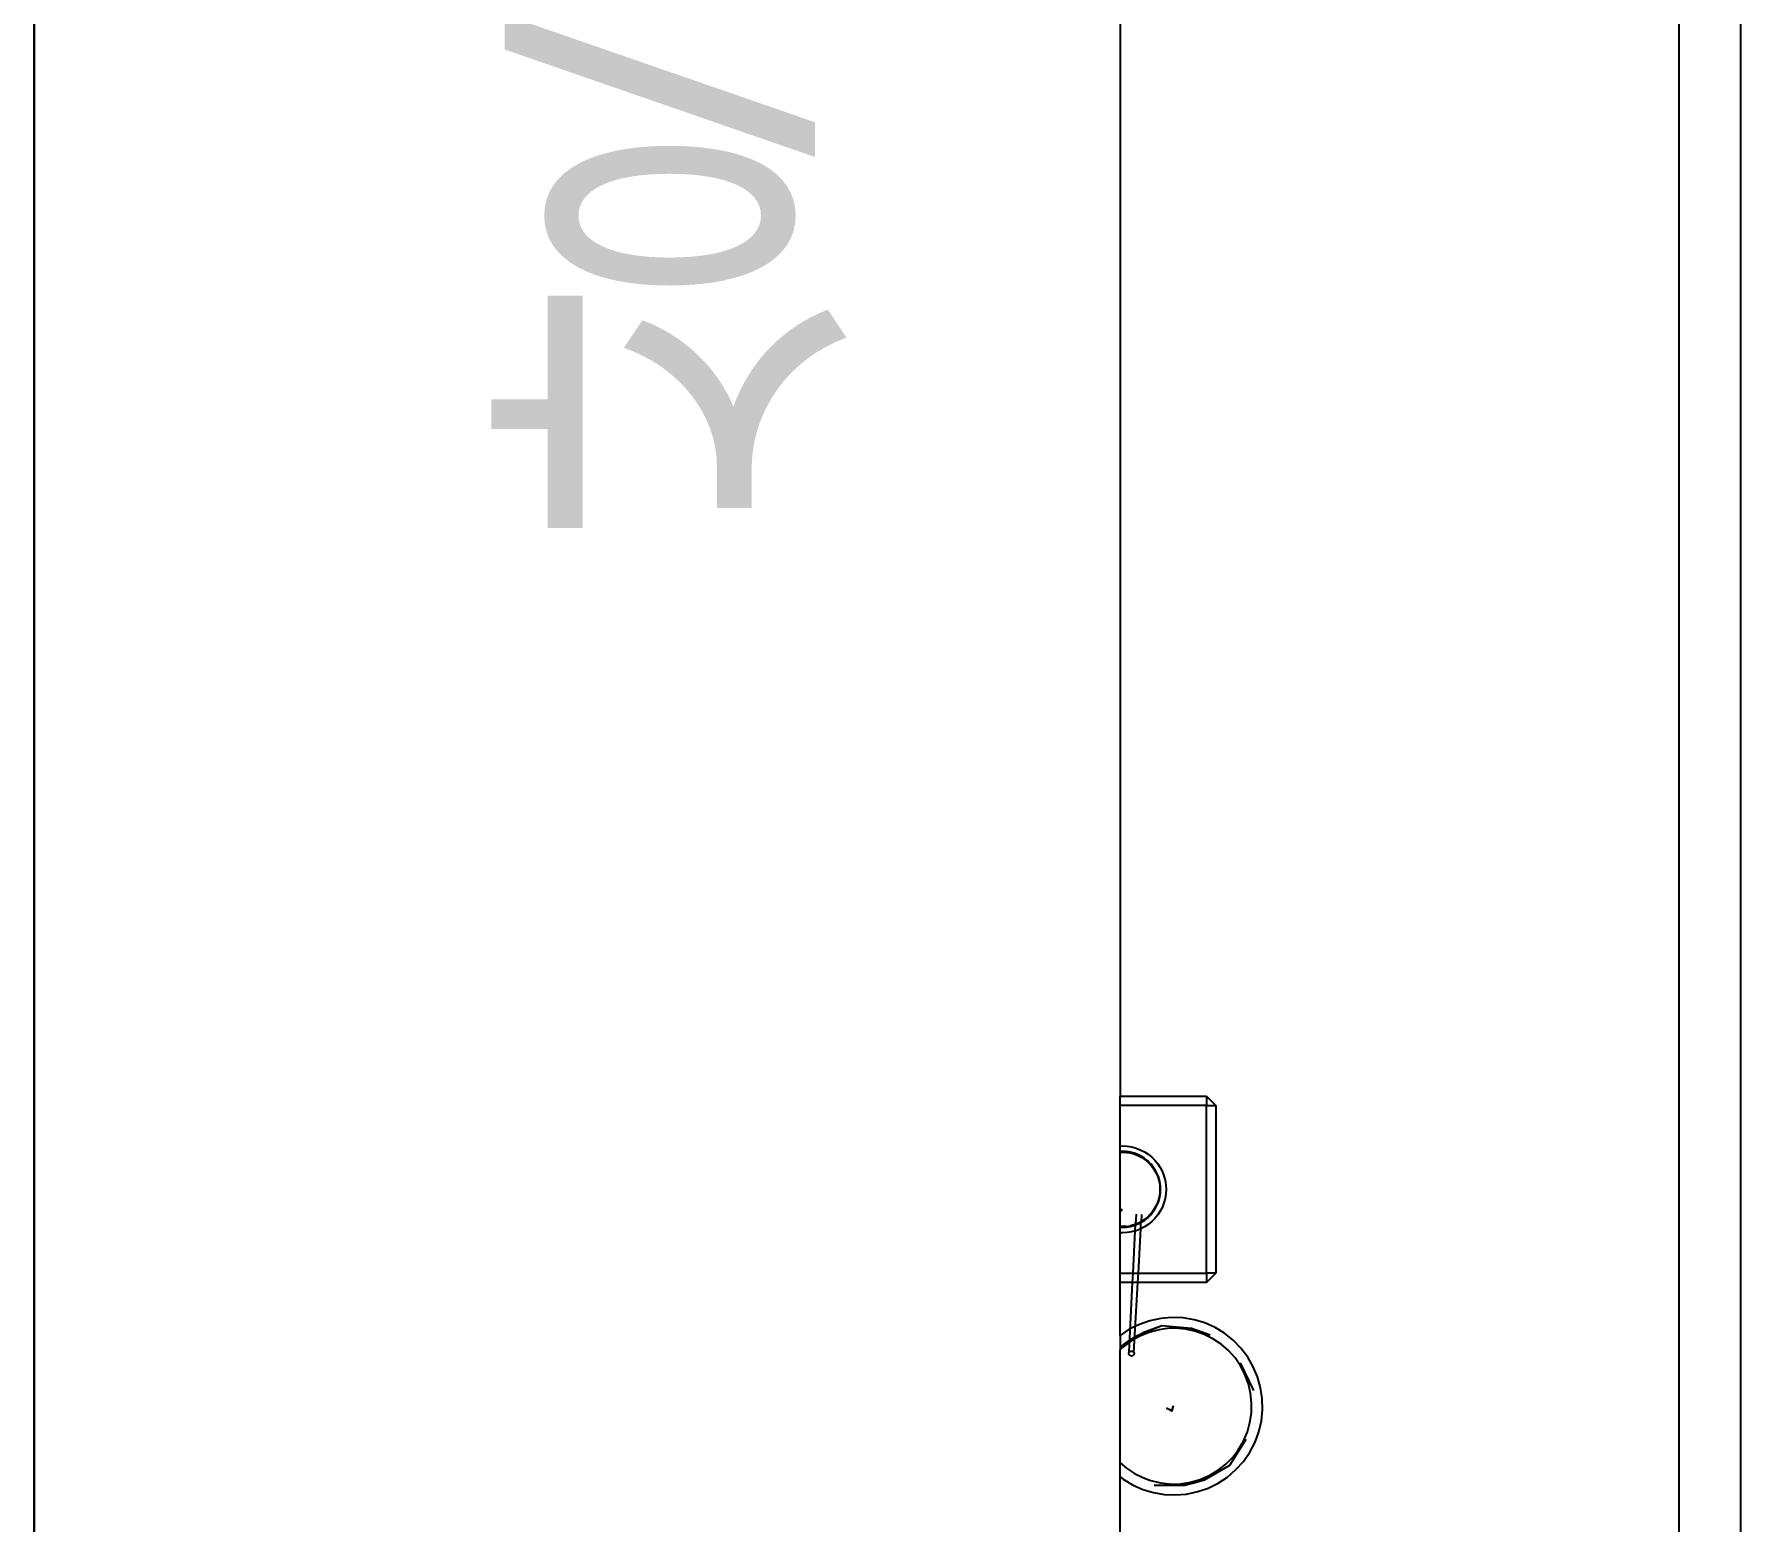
# Model space of a CAD drawing. Header units: millimetres. Extents: x -41292 to 298682, y -22072 to 33155.
# Drawn here: x 29135 to 29685, y -10870 to -10390 of the extents above; entities that cross this region are included whole.
import ezdxf

# ---------------------------------------------------------------- set-up
doc = ezdxf.new("R2010")
doc.units = ezdxf.units.MM
doc.layers.add('0-ELC TEXT', color=7, linetype='Continuous')
doc.layers.add('벽1', color=2, linetype='Continuous')
doc.styles.add('코레일둥고', font='@Microsoft JhengHei Light.ttf')

# ---------------------------------------------------------------- blocks, each defined once
blk = doc.blocks.new('rmfnasesx')
for p, q in [((56597.95, 1753.01), (56597.95, 6581.35)), ((56947.95, 6002.8), (56947.95, 4779.63)), ((57127.95, 6002.8), (57127.95, 4267.18)), ((57147.95, 4267.18), (57147.95, 6002.8)), ((56947.95, 4779.63), (56975.73, 4779.63)), ((56947.95, 4776.63), (56947.95, 4779.63)), ((56975.73, 4779.63), (56975.73, 4776.63)), ((56975.73, 4779.63), (56978.73, 4776.63)), ((56975.73, 4776.63), (56947.95, 4776.63)), ((56947.95, 4763.59), (56947.95, 4776.63)), ((56975.73, 4776.63), (56978.73, 4776.63)), ((56975.73, 4773.63), (56975.73, 4776.63)), ((56978.73, 4776.63), (56978.73, 4722.63)), ((56975.73, 4725.63), (56975.73, 4773.63)), ((56947.95, 4763.59), (56948.73, 4763.63)), ((56947.95, 4761.81), (56947.95, 4763.59)), ((56948.73, 4763.63), (56950.19, 4763.56)), ((56950.19, 4763.56), (56951.64, 4763.33)), ((56951.64, 4763.33), (56953.05, 4762.95)), ((56948.73, 4761.85), (56947.95, 4761.81)), ((56947.95, 4761.59), (56947.95, 4761.81)), ((56947.95, 4761.59), (56948.73, 4761.63)), ((56947.95, 4742.39), (56947.95, 4761.59)), ((56950, 4761.78), (56948.73, 4761.85)), ((56948.73, 4761.63), (56949.98, 4761.56)), ((56949.98, 4761.56), (56951.22, 4761.37)), ((56951.27, 4761.58), (56950, 4761.78)), ((56951.22, 4761.37), (56952.44, 4761.04)), ((56952.5, 4761.25), (56951.27, 4761.58)), ((56952.44, 4761.04), (56953.61, 4760.59)), ((56953.7, 4760.79), (56952.5, 4761.25)), ((56953.05, 4762.95), (56954.42, 4762.42)), ((56953.61, 4760.59), (56954.04, 4760.37)), ((56954.05, 4760.61), (56953.7, 4760.79)), ((56954.04, 4760.37), (56954.05, 4760.61)), ((56954.04, 4760.37), (56954.73, 4760.02)), ((56954.84, 4760.21), (56954.05, 4760.61)), ((56954.42, 4762.42), (56955.73, 4761.76)), ((56954.73, 4760.02), (56955.7, 4759.39)), ((56955.72, 4759.64), (56954.84, 4760.21)), ((56955.7, 4759.39), (56955.72, 4759.64)), ((56955.7, 4759.39), (56955.78, 4759.34)), ((56955.91, 4759.51), (56955.72, 4759.64)), ((56955.73, 4761.76), (56956.96, 4760.96)), ((56955.78, 4759.34), (56956.43, 4758.81)), ((56956.54, 4759), (56955.91, 4759.51)), ((56956.43, 4758.81), (56956.54, 4759)), ((56956.43, 4758.81), (56956.59, 4758.68)), ((56956.76, 4758.83), (56956.54, 4759)), ((56956.59, 4758.68), (56956.76, 4758.83)), ((56956.59, 4758.68), (56956.76, 4758.55)), ((56956.9, 4758.71), (56956.76, 4758.83)), ((56956.76, 4758.55), (56957.64, 4757.66)), ((56957.81, 4757.8), (56956.9, 4758.71)), ((56956.96, 4760.96), (56958.1, 4760.04)), ((56957.64, 4757.66), (56957.69, 4757.6)), ((56957.69, 4757.6), (56957.81, 4757.8)), ((56957.69, 4757.6), (56957.81, 4757.46)), ((56957.97, 4757.61), (56957.81, 4757.8)), ((56957.81, 4757.46), (56957.97, 4757.61)), ((56958.61, 4756.81), (56957.97, 4757.61)), ((56958.1, 4760.04), (56959.13, 4759)), ((56959.13, 4759), (56960.06, 4757.86)), ((56960.06, 4757.86), (56960.85, 4756.63)), ((56957.81, 4757.46), (56958.43, 4756.68)), ((56958.43, 4756.68), (56959.12, 4755.63)), ((56959.31, 4755.74), (56958.61, 4756.81)), ((56959.12, 4755.63), (56959.69, 4754.51)), ((56959.89, 4754.6), (56959.31, 4755.74)), ((56959.69, 4754.51), (56960.14, 4753.34)), ((56960.35, 4753.41), (56959.89, 4754.6)), ((56960.14, 4753.34), (56960.46, 4752.13)), ((56960.68, 4752.17), (56960.35, 4753.41)), ((56960.46, 4752.13), (56960.66, 4750.88)), ((56960.88, 4750.91), (56960.68, 4752.17)), ((56960.85, 4756.63), (56961.52, 4755.33)), ((56961.52, 4755.33), (56962.04, 4753.96)), ((56962.04, 4753.96), (56962.42, 4752.54)), ((56962.42, 4752.54), (56962.65, 4751.09)), ((56960.46, 4747.14), (56960.14, 4745.92)), ((56960.35, 4745.86), (56960.68, 4747.09)), ((56960.66, 4748.38), (56960.46, 4747.14)), ((56960.66, 4750.88), (56960.73, 4749.63)), ((56960.73, 4749.63), (56960.66, 4748.38)), ((56960.68, 4747.09), (56960.88, 4748.35)), ((56960.94, 4749.63), (56960.88, 4750.91)), ((56960.88, 4748.35), (56960.94, 4749.63)), ((56962.42, 4746.72), (56962.04, 4745.3)), ((56962.65, 4748.17), (56962.42, 4746.72)), ((56962.65, 4751.09), (56962.73, 4749.63)), ((56962.73, 4749.63), (56962.65, 4748.17)), ((56947.95, 4742.39), (56948.56, 4743.34)), ((56947.95, 4737.67), (56947.95, 4742.39)), ((56953.05, 4741.59), (56952.89, 4738.39)), ((56954.77, 4741.51), (56954.65, 4739.2)), ((56957.64, 4741.6), (56956.76, 4740.71)), ((56956.9, 4740.55), (56957.81, 4741.46)), ((56958.43, 4742.58), (56957.64, 4741.6)), ((56957.81, 4741.46), (56958.61, 4742.45)), ((56959.12, 4743.63), (56958.43, 4742.58)), ((56958.61, 4742.45), (56959.31, 4743.52)), ((56959.69, 4744.75), (56959.12, 4743.63)), ((56960.06, 4741.4), (56959.13, 4740.26)), ((56959.31, 4743.52), (56959.89, 4744.66)), ((56960.14, 4745.92), (56959.69, 4744.75)), ((56959.89, 4744.66), (56960.35, 4745.86)), ((56960.85, 4742.63), (56960.06, 4741.4)), ((56961.52, 4743.94), (56960.85, 4742.63)), ((56962.04, 4745.3), (56961.52, 4743.94)), ((56948.73, 4737.63), (56947.95, 4737.67)), ((56947.95, 4737.46), (56947.95, 4737.67)), ((56947.95, 4737.46), (56948.73, 4737.41)), ((56947.95, 4735.67), (56947.95, 4737.46)), ((56948.73, 4735.63), (56947.95, 4735.67)), ((56947.95, 4722.63), (56947.95, 4735.67)), ((56949.98, 4737.7), (56948.73, 4737.63)), ((56948.73, 4737.41), (56950, 4737.48)), ((56950.19, 4735.71), (56948.73, 4735.63)), ((56949.98, 4737.7), (56951.22, 4737.89)), ((56950, 4737.48), (56949.98, 4737.7)), ((56950, 4737.48), (56951.27, 4737.68)), ((56951.64, 4735.94), (56950.19, 4735.71)), ((56952.44, 4738.22), (56951.22, 4737.89)), ((56951.27, 4737.68), (56952.5, 4738.01)), ((56952.77, 4736.24), (56951.64, 4735.94)), ((56952.06, 4722.63), (56952.77, 4736.24)), ((56952.89, 4738.39), (56952.44, 4738.22)), ((56952.5, 4738.01), (56952.87, 4738.16)), ((56952.77, 4736.24), (56952.87, 4738.16)), ((56953.05, 4736.31), (56952.77, 4736.24)), ((56952.87, 4738.16), (56953.7, 4738.47)), ((56952.87, 4738.16), (56952.89, 4738.39)), ((56953.61, 4738.67), (56952.89, 4738.39)), ((56954.42, 4736.84), (56953.05, 4736.31)), ((56954.65, 4739.2), (56953.61, 4738.67)), ((56953.7, 4738.47), (56954.63, 4738.95)), ((56953.78, 4722.63), (56954.53, 4736.89)), ((56954.53, 4736.89), (56954.42, 4736.84)), ((56954.53, 4736.89), (56954.63, 4738.95)), ((56955.73, 4737.5), (56954.53, 4736.89)), ((56954.63, 4738.95), (56954.65, 4739.2)), ((56954.63, 4738.95), (56954.84, 4739.05)), ((56954.73, 4739.24), (56954.65, 4739.2)), ((56955.78, 4739.92), (56954.73, 4739.24)), ((56954.84, 4739.05), (56955.91, 4739.75)), ((56956.96, 4738.3), (56955.73, 4737.5)), ((56956.76, 4740.71), (56955.78, 4739.92)), ((56955.91, 4739.75), (56956.9, 4740.55)), ((56958.1, 4739.23), (56956.96, 4738.3)), ((56959.13, 4740.26), (56958.1, 4739.23)), ((56975.73, 4722.63), (56975.73, 4725.63)), ((56947.95, 4722.63), (56952.06, 4722.63)), ((56947.95, 4719.63), (56947.95, 4722.63)), ((56951.9, 4719.63), (56947.95, 4719.63)), ((56947.95, 4702.56), (56947.95, 4719.63)), ((56950.82, 4697.12), (56951.9, 4719.63)), ((56951.9, 4719.63), (56952.06, 4722.63)), ((56953.62, 4719.63), (56951.9, 4719.63)), ((56952.06, 4722.63), (56953.78, 4722.63)), ((56952.34, 4697.04), (56953.62, 4719.63)), ((56953.62, 4719.63), (56953.78, 4722.63)), ((56975.73, 4719.63), (56953.62, 4719.63)), ((56953.78, 4722.63), (56972.73, 4722.63)), ((56972.73, 4722.63), (56975.73, 4722.63)), ((56975.73, 4719.63), (56978.73, 4722.63)), ((56978.73, 4722.63), (56975.73, 4722.63)), ((56975.73, 4722.63), (56975.73, 4719.63)), ((56961.03, 4708.04), (56957.45, 4707.3)), ((56964.61, 4708.37), (56961.03, 4708.04)), ((56968.19, 4708.19), (56964.61, 4708.37)), ((56971.8, 4707.6), (56968.19, 4708.19)), ((56950.85, 4704.52), (56947.95, 4702.56)), ((56947.95, 4702.56), (56947.95, 4698.68)), ((56954.12, 4706.12), (56950.85, 4704.52)), ((56961.33, 4705.69), (56952.7, 4702.13)), ((56952.7, 4702.13), (56955.28, 4703.36)), ((56957.11, 4703.52), (56954.08, 4702.25)), ((56957.45, 4707.3), (56954.12, 4706.12)), ((56961.33, 4705.69), (56955.28, 4703.36)), ((56960.44, 4704.39), (56957.11, 4703.52)), ((56963.1, 4704.75), (56960.44, 4704.39)), ((56970.86, 4704.78), (56961.33, 4705.69)), ((56965.8, 4704.86), (56963.1, 4704.75)), ((56968.93, 4704.58), (56965.8, 4704.86)), ((56972.01, 4703.92), (56968.93, 4704.58)), ((56976.9, 4702.59), (56970.86, 4704.78)), ((56975.17, 4706.56), (56971.8, 4707.6)), ((56974.99, 4702.87), (56972.01, 4703.92)), ((56977.81, 4701.46), (56974.99, 4702.87)), ((56978.52, 4705.09), (56975.17, 4706.56)), ((56981.53, 4703.24), (56978.52, 4705.09)), ((56984.39, 4700.99), (56981.53, 4703.24)), ((56950.92, 4700.85), (56947.95, 4698.68)), ((56947.95, 4698.68), (56949.72, 4700.15)), ((56949.16, 4699.06), (56947.95, 4697.92)), ((56947.95, 4698.68), (56947.95, 4697.92)), ((56947.95, 4661.53), (56947.95, 4697.92)), ((56951.73, 4700.93), (56949.16, 4699.06)), ((56949.72, 4700.15), (56952.5, 4702.04)), ((56950.74, 4696.97), (56950.78, 4697.04)), ((56950.78, 4697.04), (56950.82, 4697.12)), ((56950.82, 4697.12), (56950.86, 4697.19)), ((56950.86, 4697.19), (56950.92, 4697.25)), ((56952.5, 4702.04), (56950.92, 4700.85)), ((56950.92, 4697.25), (56950.98, 4697.31)), ((56950.98, 4697.31), (56951.05, 4697.36)), ((56951.05, 4697.36), (56951.13, 4697.41)), ((56951.13, 4697.41), (56951.21, 4697.45)), ((56951.21, 4697.45), (56951.29, 4697.48)), ((56951.29, 4697.48), (56951.38, 4697.5)), ((56951.38, 4697.5), (56951.47, 4697.51)), ((56951.47, 4697.51), (56951.56, 4697.52)), ((56951.56, 4697.52), (56951.65, 4697.51)), ((56951.65, 4697.51), (56951.74, 4697.5)), ((56954.08, 4702.25), (56951.73, 4700.93)), ((56951.74, 4697.5), (56951.82, 4697.48)), ((56951.82, 4697.48), (56951.91, 4697.45)), ((56951.91, 4697.45), (56951.99, 4697.41)), ((56951.99, 4697.41), (56952.06, 4697.36)), ((56952.06, 4697.36), (56952.13, 4697.31)), ((56952.13, 4697.31), (56952.2, 4697.25)), ((56952.2, 4697.25), (56952.25, 4697.18)), ((56952.25, 4697.18), (56952.3, 4697.11)), ((56952.3, 4697.11), (56952.34, 4697.04)), ((56952.34, 4697.04), (56952.38, 4696.96)), ((56952.7, 4702.13), (56952.5, 4702.04)), ((56980.44, 4699.71), (56977.81, 4701.46)), ((56982.81, 4697.65), (56980.44, 4699.71)), ((56984.94, 4695.3), (56982.81, 4697.65)), ((56986.86, 4698.44), (56984.39, 4700.99)), ((56989.04, 4695.59), (56986.86, 4698.44)), ((56950.7, 4696.72), (56950.71, 4696.8)), ((56950.71, 4696.64), (56950.7, 4696.72)), ((56950.71, 4696.8), (56950.72, 4696.89)), ((56950.72, 4696.55), (56950.71, 4696.64)), ((56950.72, 4696.89), (56950.74, 4696.97)), ((56950.75, 4696.47), (56950.72, 4696.55)), ((56950.78, 4696.39), (56950.75, 4696.47)), ((56950.82, 4696.32), (56950.78, 4696.39)), ((56950.87, 4696.25), (56950.82, 4696.32)), ((56950.93, 4696.18), (56950.87, 4696.25)), ((56950.99, 4696.12), (56950.93, 4696.18)), ((56951.06, 4696.07), (56950.99, 4696.12)), ((56951.13, 4696.03), (56951.06, 4696.07)), ((56951.22, 4695.99), (56951.13, 4696.03)), ((56951.3, 4695.96), (56951.22, 4695.99)), ((56951.39, 4695.94), (56951.3, 4695.96)), ((56951.47, 4695.92), (56951.39, 4695.94)), ((56951.56, 4695.92), (56951.47, 4695.92)), ((56951.65, 4695.92), (56951.56, 4695.92)), ((56951.74, 4695.93), (56951.65, 4695.92)), ((56951.83, 4695.96), (56951.74, 4695.93)), ((56951.91, 4695.98), (56951.83, 4695.96)), ((56951.99, 4696.02), (56951.91, 4695.98)), ((56952.07, 4696.07), (56951.99, 4696.02)), ((56952.14, 4696.12), (56952.07, 4696.07)), ((56952.2, 4696.18), (56952.14, 4696.12)), ((56952.26, 4696.24), (56952.2, 4696.18)), ((56952.31, 4696.31), (56952.26, 4696.24)), ((56952.35, 4696.39), (56952.31, 4696.31)), ((56952.38, 4696.47), (56952.35, 4696.39)), ((56952.38, 4696.96), (56952.4, 4696.88)), ((56952.4, 4696.55), (56952.38, 4696.47)), ((56952.4, 4696.88), (56952.42, 4696.8)), ((56952.42, 4696.63), (56952.4, 4696.55)), ((56952.42, 4696.8), (56952.42, 4696.71)), ((56952.42, 4696.71), (56952.42, 4696.63)), ((56986.71, 4692.7), (56984.94, 4695.3)), ((56990.97, 4684.83), (56986.69, 4693.77)), ((56988.14, 4690.01), (56986.71, 4692.7)), ((56990.82, 4692.47), (56989.04, 4695.59)), ((56992.23, 4689.2), (56990.82, 4692.47)), ((56989.26, 4686.95), (56988.14, 4690.01)), ((56989.96, 4683.92), (56989.26, 4686.95)), ((56993.18, 4685.7), (56992.23, 4689.2)), ((56990.29, 4680.76), (56989.96, 4683.92)), ((56990.22, 4677.62), (56990.29, 4680.76)), ((56993.72, 4682.21), (56993.18, 4685.7)), ((56993.78, 4678.55), (56993.72, 4682.21)), ((56964.52, 4678.17), (56962.86, 4679.13)), ((56962.86, 4679.13), (56964.6, 4678.49)), ((56964.6, 4678.49), (56964.52, 4678.17)), ((56964.52, 4678.17), (56964.84, 4678.4)), ((56964.96, 4679.89), (56964.6, 4678.49)), ((56964.6, 4678.49), (56964.84, 4678.4)), ((56964.84, 4678.4), (56964.96, 4679.89)), ((56989.75, 4674.5), (56990.22, 4677.62)), ((56992.59, 4671.48), (56993.44, 4675.03)), ((56993.44, 4675.03), (56993.78, 4678.55)), ((56987.53, 4668.24), (56988.92, 4671.46)), ((56988.92, 4671.46), (56989.75, 4674.5)), ((56991.38, 4668.16), (56992.59, 4671.48)), ((56983.31, 4660.74), (56988.56, 4669.13)), ((56984.19, 4663.32), (56985.84, 4665.46)), ((56985.84, 4665.46), (56987.53, 4668.24)), ((56987.64, 4661.97), (56989.67, 4664.93)), ((56989.67, 4664.93), (56991.38, 4668.16)), ((56947.95, 4661.53), (56949.97, 4659.79)), ((56947.95, 4656.99), (56947.95, 4661.53)), ((56949.97, 4659.79), (56952.52, 4658.06)), ((56975.05, 4656.06), (56983.31, 4660.74)), ((56976.78, 4657.47), (56979.47, 4659.09)), ((56979.47, 4659.09), (56981.96, 4661.06)), ((56981.96, 4661.06), (56984.19, 4663.32)), ((56982.46, 4656.91), (56985.22, 4659.31)), ((56985.22, 4659.31), (56987.64, 4661.97)), ((56947.95, 4656.99), (56948.87, 4656.24)), ((56947.95, 4607.64), (56947.95, 4656.99)), ((56948.87, 4656.24), (56951.95, 4654.4)), ((56951.95, 4654.4), (56955.19, 4652.93)), ((56952.52, 4658.06), (56955, 4656.83)), ((56955, 4656.83), (56957.42, 4655.87)), ((56957.42, 4655.87), (56960.91, 4655)), ((56958.84, 4654.27), (56968.75, 4654.34)), ((56965.74, 4654.15), (56958.84, 4654.27)), ((56960.91, 4655), (56964.64, 4654.65)), ((56964.64, 4654.65), (56967.35, 4654.74)), ((56968.75, 4654.34), (56965.74, 4654.15)), ((56967.35, 4654.74), (56970.54, 4655.21)), ((56968.75, 4654.34), (56975.05, 4656.06)), ((56972.09, 4655.08), (56968.75, 4654.34)), ((56970.54, 4655.21), (56973.67, 4656.08)), ((56975.05, 4656.06), (56972.09, 4655.08)), ((56972.9, 4652.2), (56976.24, 4653.34)), ((56973.67, 4656.08), (56976.78, 4657.47)), ((56976.24, 4653.34), (56979.51, 4654.98)), ((56979.51, 4654.98), (56982.46, 4656.91)), ((56955.19, 4652.93), (56958.67, 4651.9)), ((56958.67, 4651.9), (56962.15, 4651.29)), ((56962.15, 4651.29), (56965.8, 4651.15)), ((56965.8, 4651.15), (56969.34, 4651.42)), ((56969.34, 4651.42), (56972.9, 4652.2))]:
    blk.add_line(p, q)

msp = doc.modelspace()

# ---------------------------------------------------------------- linework, layer by layer
at = {"layer": '벽1'}
msp.add_line((29134.67, -8299.42), (29134.67, -11969.42), dxfattribs=at)

# ---------------------------------------------------------------- block references
msp.add_blockref('rmfnasesx', (-27463.27, -15512.43))

# ---------------------------------------------------------------- texts
at = {"layer": '0-ELC TEXT', "style": '코레일둥고'}
msp.add_text('상/하부장', height=100, rotation=90, dxfattribs=at).set_placement((29386.35, -10556.88))

doc.saveas('drawing.dxf')
